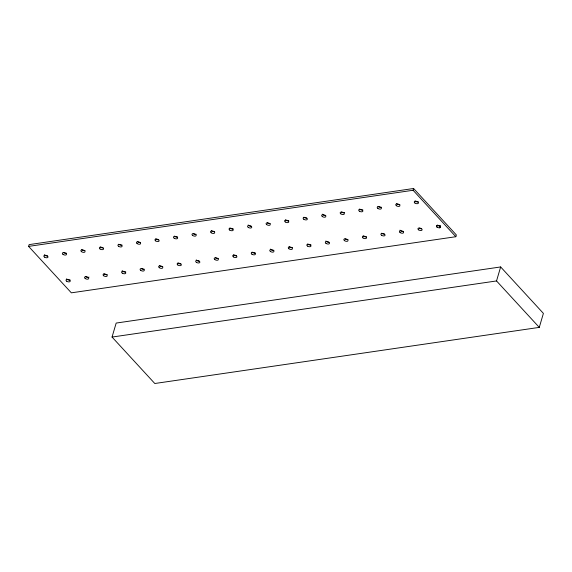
<?xml version="1.0" encoding="UTF-8"?>
<svg xmlns="http://www.w3.org/2000/svg" width="572" height="572" viewBox="0 0 572 572"><rect width="100%" height="100%" fill="white"/><g stroke="black" fill="none" stroke-linecap="round" stroke-linejoin="round"><path stroke-width="0.86" d="M28.6 246.389L29.122 244.616L413.606 188.495L456.349 234.942L455.827 236.715L71.35 292.835L28.6 246.389L413.077 190.269L455.827 236.715M413.077 190.269L413.606 188.495M436.758 226.834L437.28 225.061A2.174 1.144 16.4 0 0 440.612 225.919M439.668 227.799L440.19 226.026M539.282 327.384L496.532 280.945L500.65 266.945L116.173 323.066L112.048 337.058L154.797 383.505L539.282 327.384L543.4 313.392L500.65 266.945M112.048 337.058L496.532 280.945M418.418 201.802A2.174 1.144 16.4 0 1 415.086 200.944M399.899 204.511A2.174 1.144 16.4 0 1 396.568 203.646M421.671 228.728A2.174 1.144 16.4 0 1 419.112 228.071M403.575 231.324A2.174 1.144 16.4 0 1 400.007 230.137M381.381 207.214A2.174 1.144 16.4 0 1 378.042 206.349M70.184 279.987A2.174 1.144 16.4 0 1 66.617 278.8M47.569 255.977A2.174 1.144 16.4 0 1 44.423 254.683M251.308 226.24A2.174 1.144 16.4 0 1 248.162 224.946M273.924 250.25A2.174 1.144 16.4 0 1 270.356 249.063M325.811 215.322A2.174 1.144 16.4 0 1 322.25 214.135M348.005 239.432A2.174 1.144 16.4 0 1 345.023 238.882M344.651 212.434A2.174 1.144 16.4 0 1 341.355 212.069M366.53 236.729A2.174 1.144 16.4 0 1 363.191 235.871M384.627 234.134A2.174 1.144 16.4 0 1 381.717 233.169M362.855 209.917A2.174 1.144 16.4 0 1 359.523 209.059M306.871 218.132A2.174 1.144 16.4 0 1 303.961 217.167M329.064 242.249A2.174 1.144 16.4 0 1 325.918 240.948M310.961 244.837A2.174 1.144 16.4 0 1 307.629 243.979M288.774 220.728A2.174 1.144 16.4 0 1 285.435 219.87M270.249 223.43A2.174 1.144 16.4 0 1 267.267 222.88M292.442 247.547A2.174 1.144 16.4 0 1 289.11 246.682M233.204 228.836A2.174 1.144 16.4 0 1 229.873 227.978M255.398 252.953A2.174 1.144 16.4 0 1 252.066 252.095M236.458 255.763A2.174 1.144 16.4 0 1 233.548 254.797M214.686 231.538A2.174 1.144 16.4 0 1 211.354 230.68M196.167 234.241A2.174 1.144 16.4 0 1 193.186 233.698M218.354 258.358A2.174 1.144 16.4 0 1 215.379 257.808M177.642 236.951A2.174 1.144 16.4 0 1 174.31 236.086M199.413 261.168A2.174 1.144 16.4 0 1 196.267 259.874M162.791 266.466A2.174 1.144 16.4 0 1 159.459 265.608M140.598 242.356A2.174 1.144 16.4 0 1 137.616 241.806M180.895 263.871A2.174 1.144 16.4 0 1 177.978 262.905M158.701 239.761A2.174 1.144 16.4 0 1 155.784 238.789M122.079 245.059A2.174 1.144 16.4 0 1 118.747 244.201M144.273 269.169A2.174 1.144 16.4 0 1 141.291 268.618M125.747 271.872A2.174 1.144 16.4 0 1 122.186 270.685M103.132 247.869A2.174 1.144 16.4 0 1 100.222 246.904M107.229 274.574A2.174 1.144 16.4 0 1 103.897 273.716M85.035 250.464A2.174 1.144 16.4 0 1 81.703 249.607M89.025 277.098A2.174 1.144 16.4 0 1 85.371 276.419M66.516 253.167A2.174 1.144 16.4 0 1 63.535 252.617M437.108 227.141A2.174 1.144 16.4 0 0 440.597 227.256A2.174 1.144 16.4 0 0 437.909 225.318A2.174 1.144 16.4 0 0 437.108 227.141M414.922 203.031A2.174 1.144 16.4 0 0 418.404 203.146A2.174 1.144 16.4 0 0 415.715 201.208A2.174 1.144 16.4 0 0 414.922 203.031M418.59 229.844A2.174 1.144 16.4 0 0 422.079 229.958A2.174 1.144 16.4 0 0 419.383 228.021A2.174 1.144 16.4 0 0 418.59 229.844M396.396 205.734A2.174 1.144 16.4 0 0 399.885 205.848A2.174 1.144 16.4 0 0 397.197 203.911A2.174 1.144 16.4 0 0 396.396 205.734M400.071 232.547A2.174 1.144 16.4 0 0 403.553 232.661A2.174 1.144 16.4 0 0 400.865 230.723A2.174 1.144 16.4 0 0 400.071 232.547M377.877 208.437A2.174 1.144 16.4 0 0 381.36 208.551A2.174 1.144 16.4 0 0 378.671 206.614A2.174 1.144 16.4 0 0 377.877 208.437M381.545 235.249A2.174 1.144 16.4 0 0 385.035 235.364A2.174 1.144 16.4 0 0 382.346 233.426A2.174 1.144 16.4 0 0 381.545 235.249M359.352 211.139A2.174 1.144 16.4 0 0 362.841 211.254A2.174 1.144 16.4 0 0 360.153 209.316A2.174 1.144 16.4 0 0 359.352 211.139M363.027 237.952A2.174 1.144 16.4 0 0 366.509 238.066A2.174 1.144 16.4 0 0 363.821 236.129A2.174 1.144 16.4 0 0 363.027 237.952M340.833 213.842A2.174 1.144 16.4 0 0 344.323 213.957A2.174 1.144 16.4 0 0 341.627 212.019A2.174 1.144 16.4 0 0 340.833 213.842M344.501 240.655A2.174 1.144 16.4 0 0 347.99 240.776A2.174 1.144 16.4 0 0 345.302 238.831A2.174 1.144 16.4 0 0 344.501 240.655M322.315 216.545A2.174 1.144 16.4 0 0 325.797 216.659A2.174 1.144 16.4 0 0 323.108 214.722A2.174 1.144 16.4 0 0 322.315 216.545M325.983 243.357A2.174 1.144 16.4 0 0 329.472 243.479A2.174 1.144 16.4 0 0 326.776 241.541A2.174 1.144 16.4 0 0 325.983 243.357M303.789 219.248A2.174 1.144 16.4 0 0 307.278 219.362A2.174 1.144 16.4 0 0 304.583 217.424A2.174 1.144 16.4 0 0 303.789 219.248M307.464 246.067A2.174 1.144 16.4 0 0 310.946 246.182A2.174 1.144 16.4 0 0 308.258 244.244A2.174 1.144 16.4 0 0 307.464 246.067M285.271 221.95A2.174 1.144 16.4 0 0 288.753 222.065A2.174 1.144 16.4 0 0 286.064 220.127A2.174 1.144 16.4 0 0 285.271 221.95M288.939 248.77A2.174 1.144 16.4 0 0 292.428 248.884A2.174 1.144 16.4 0 0 289.739 246.947A2.174 1.144 16.4 0 0 288.939 248.77M266.745 224.653A2.174 1.144 16.4 0 0 270.234 224.767A2.174 1.144 16.4 0 0 267.546 222.83A2.174 1.144 16.4 0 0 266.745 224.653M270.42 251.473A2.174 1.144 16.4 0 0 273.902 251.587A2.174 1.144 16.4 0 0 271.214 249.649A2.174 1.144 16.4 0 0 270.42 251.473M248.227 227.356A2.174 1.144 16.4 0 0 251.709 227.477A2.174 1.144 16.4 0 0 249.02 225.532A2.174 1.144 16.4 0 0 248.227 227.356M251.894 254.175A2.174 1.144 16.4 0 0 255.384 254.29A2.174 1.144 16.4 0 0 252.695 252.352A2.174 1.144 16.4 0 0 251.894 254.175M229.701 230.058A2.174 1.144 16.4 0 0 233.19 230.18A2.174 1.144 16.4 0 0 230.502 228.235A2.174 1.144 16.4 0 0 229.701 230.058M233.376 256.878A2.174 1.144 16.4 0 0 236.865 256.992A2.174 1.144 16.4 0 0 234.17 255.055A2.174 1.144 16.4 0 0 233.376 256.878M211.182 232.768A2.174 1.144 16.4 0 0 214.672 232.883A2.174 1.144 16.4 0 0 211.976 230.945A2.174 1.144 16.4 0 0 211.182 232.768M214.857 259.581A2.174 1.144 16.4 0 0 218.34 259.695A2.174 1.144 16.4 0 0 215.651 257.757A2.174 1.144 16.4 0 0 214.857 259.581M192.664 235.471A2.174 1.144 16.4 0 0 196.146 235.585A2.174 1.144 16.4 0 0 193.458 233.648A2.174 1.144 16.4 0 0 192.664 235.471M196.332 262.283A2.174 1.144 16.4 0 0 199.821 262.398A2.174 1.144 16.4 0 0 197.133 260.46A2.174 1.144 16.4 0 0 196.332 262.283M174.138 238.174A2.174 1.144 16.4 0 0 177.627 238.288A2.174 1.144 16.4 0 0 174.939 236.35A2.174 1.144 16.4 0 0 174.138 238.174M177.813 264.986A2.174 1.144 16.4 0 0 181.295 265.101A2.174 1.144 16.4 0 0 178.607 263.163A2.174 1.144 16.4 0 0 177.813 264.986M155.62 240.876A2.174 1.144 16.4 0 0 159.102 240.991A2.174 1.144 16.4 0 0 156.413 239.053A2.174 1.144 16.4 0 0 155.62 240.876M159.288 267.689A2.174 1.144 16.4 0 0 162.777 267.803A2.174 1.144 16.4 0 0 160.089 265.866A2.174 1.144 16.4 0 0 159.288 267.689M137.094 243.579A2.174 1.144 16.4 0 0 140.583 243.693A2.174 1.144 16.4 0 0 137.895 241.756A2.174 1.144 16.4 0 0 137.094 243.579M140.769 270.392A2.174 1.144 16.4 0 0 144.251 270.513A2.174 1.144 16.4 0 0 141.563 268.568A2.174 1.144 16.4 0 0 140.769 270.392M118.576 246.282A2.174 1.144 16.4 0 0 122.065 246.396A2.174 1.144 16.4 0 0 119.369 244.458A2.174 1.144 16.4 0 0 118.576 246.282M122.244 273.094A2.174 1.144 16.4 0 0 125.733 273.216A2.174 1.144 16.4 0 0 123.044 271.271A2.174 1.144 16.4 0 0 122.244 273.094M100.057 248.984A2.174 1.144 16.4 0 0 103.539 249.099A2.174 1.144 16.4 0 0 100.851 247.161A2.174 1.144 16.4 0 0 100.057 248.984M103.725 275.797A2.174 1.144 16.4 0 0 107.214 275.918A2.174 1.144 16.4 0 0 104.519 273.981A2.174 1.144 16.4 0 0 103.725 275.797M81.531 251.687A2.174 1.144 16.4 0 0 85.021 251.802A2.174 1.144 16.4 0 0 82.332 249.864A2.174 1.144 16.4 0 0 81.531 251.687M85.207 278.507A2.174 1.144 16.4 0 0 88.689 278.621A2.174 1.144 16.4 0 0 86 276.684A2.174 1.144 16.4 0 0 85.207 278.507M63.013 254.39A2.174 1.144 16.4 0 0 66.495 254.504A2.174 1.144 16.4 0 0 63.807 252.567A2.174 1.144 16.4 0 0 63.013 254.39M66.681 281.209A2.174 1.144 16.4 0 0 70.17 281.324A2.174 1.144 16.4 0 0 67.482 279.386A2.174 1.144 16.4 0 0 66.681 281.209M44.487 257.093A2.174 1.144 16.4 0 0 47.976 257.207A2.174 1.144 16.4 0 0 45.288 255.269A2.174 1.144 16.4 0 0 44.487 257.093"/></g></svg>
